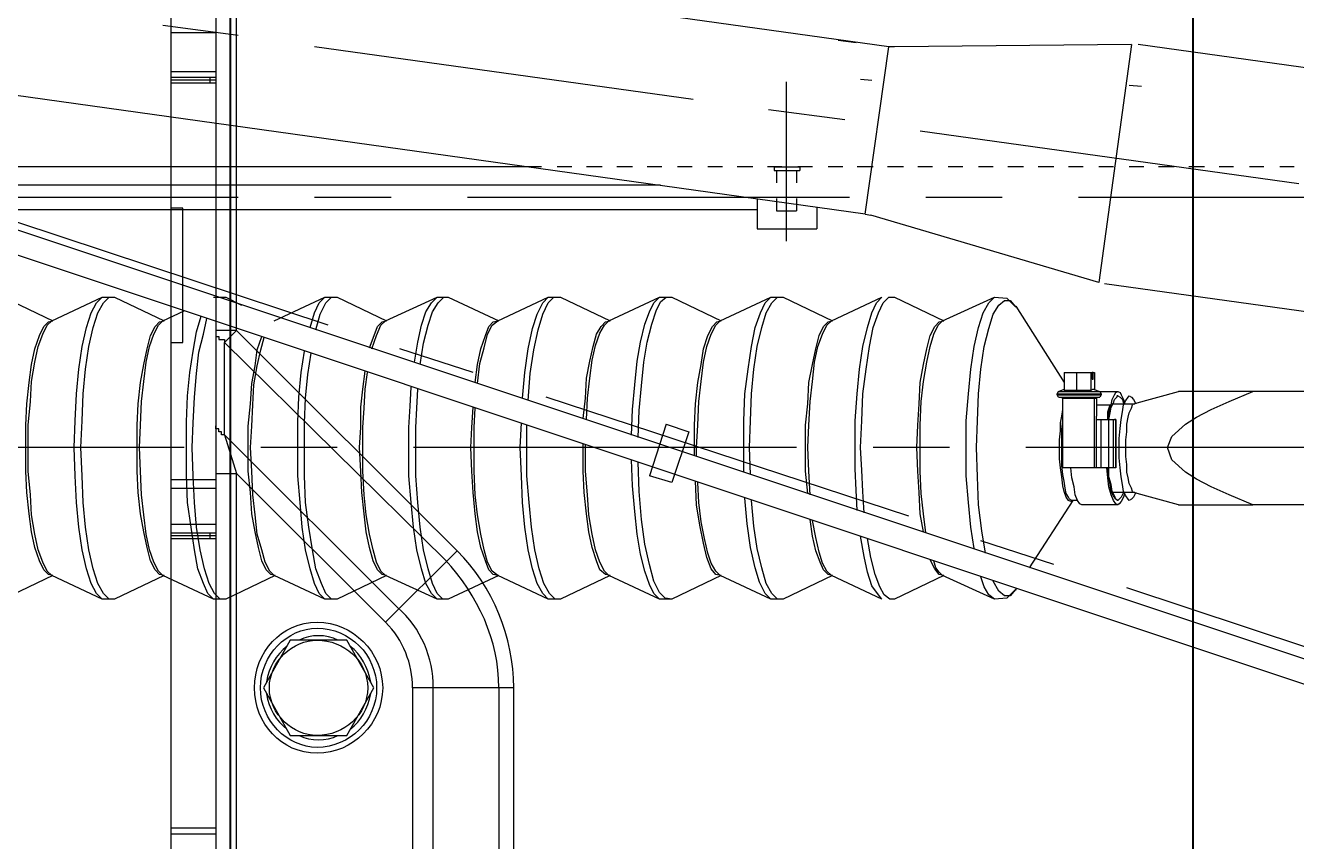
# Model space of a CAD drawing. Header units: millimetres. Extents: x 25083 to 52777, y 24772 to 45779.
# Drawn here: x 38773.1 to 38931.5, y 33765.8 to 33867.6 of the extents above; entities that cross this region are included whole.
import ezdxf

# ---------------------------------------------------------------- set-up
doc = ezdxf.new("R2010")
doc.units = ezdxf.units.MM
doc.layers.add('小车', color=7, linetype='Continuous')
doc.styles.get("Standard").update_dxf_attribs({"font": ''})
doc.styles.add('标准', font='', dxfattribs={"width": 0.667})
doc.styles.get('Standard').set_extended_font_data('SimSun')
doc.styles.get('标准').set_extended_font_data('FangSong_GB2312')
doc.dimstyles.new('ISO-25', dxfattribs={"dimtxt": 2.5, "dimasz": 2.5, "dimexe": 1.25, "dimexo": 0.625, "dimtad": 1, "dimtxsty": 'Standard', "dimcen": 2.5, "dimadec": 0, "dimazin": 0, "dimtfac": 1, "dimtmove": 0, "dimatfit": 3, "dimfxl": 1, "dimarcsym": 0})
doc.dimstyles.new('标准', dxfattribs={"dimtxt": 35, "dimasz": 4, "dimexe": 2, "dimexo": 0, "dimtad": 1, "dimdec": 1, "dimzin": 9, "dimdsep": 46, "dimtxsty": '标准', "dimcen": 0, "dimdle": 6, "dimazin": 2, "dimtfac": 1, "dimtdec": 1, "dimtmove": 0, "dimatfit": 3, "dimfxl": 1, "dimtolj": 1, "dimtzin": 0, "dimarcsym": 0})

# ---------------------------------------------------------------- blocks, each defined once
blk = doc.blocks.new('*D925')
at = {"color": 0, "lineweight": -2}
for p, q in [((29677.86, 34881.66), (29677.86, 32448.29)), ((40733.02, 34757.65), (40733.02, 32448.29)), ((29680.36, 32449.54), (40730.52, 32449.54))]:
    blk.add_line(p, q, dxfattribs=at)
at = {"color": 0}
for points in [[(29680.36, 32449.96), (29680.36, 32449.13), (29677.86, 32449.54)], [(40730.52, 32449.13), (40730.52, 32449.96), (40733.02, 32449.54)]]:
    blk.add_solid(points, dxfattribs=at)
at = {"layer": 'DEFPOINTS', "color": 0}
for p in [(29677.86, 34882.29), (40733.02, 34758.27), (40733.02, 32449.54)]:
    blk.add_point(p, dxfattribs=at)
at = {"color": 0, "insert": (35205.44, 32451.63), "char_height": 2.5, "attachment_point": 5}
blk.add_mtext('11055,15', dxfattribs=at)
blk = doc.blocks.new('zw$D2F4')
at = {"color": 7, "lineweight": 5}
for points in [[(529.56, 699.64), (948.82, 699.64)], [(587.49, 699.64), (587.49, 694.07)], [(588.23, 699.64), (588.23, 694.07)], [(624.25, 694.07), (624.25, 699.64)], [(624.63, 694.07), (624.63, 699.64)], [(625, 699.64), (625, 694.07)], [(626.11, 699.64), (626.11, 694.07)], [(630.57, 699.64), (630.57, 694.07)], [(631.68, 699.64), (631.68, 694.07)], [(648.76, 699.64), (648.76, 698.15)], [(665.48, 698.15), (665.48, 699.64)], [(681.07, 694.07), (681.07, 699.64)], [(681.44, 694.07), (681.44, 699.64)], [(681.82, 699.64), (681.82, 694.07)], [(682.56, 699.64), (682.56, 694.07)], [(687.39, 699.64), (687.39, 694.07)], [(648.76, 698.15), (665.48, 698.15)], [(890.15, 694.07), (527.33, 694.07)], [(625, 694.81), (624.25, 694.81)], [(632.42, 694.07), (632.42, 691.47)], [(637.25, 692.96), (637.25, 693.33), (637.62, 693.33), (637.62, 693.7), (637.99, 693.7), (637.99, 694.07), (638.37, 694.07)], [(650.25, 694.07), (649.51, 694.07), (649.51, 693.7), (649.14, 693.7), (649.14, 693.33), (649.14, 692.96), (648.76, 692.96)], [(650.25, 691.47), (650.25, 694.07)], [(681.82, 694.81), (681.07, 694.81)], [(637.25, 692.96), (615.71, 671.42)], [(621.65, 665.48), (648.76, 692.96)], [(637.25, 692.96), (632.42, 691.47)], [(637.25, 692.96), (648.76, 692.96)], [(648.76, 692.96), (650.25, 691.47)], [(527.33, 691.47), (632.42, 691.47)], [(632.42, 691.47), (613.86, 672.9)], [(650.25, 691.47), (622.77, 663.99)], [(650.25, 691.47), (890.15, 691.47)], [(605.69, 688.13), (599.74, 684.79)], [(611.63, 684.79), (605.69, 688.13)], [(599.74, 684.79), (599.74, 677.73)], [(611.63, 677.73), (611.63, 684.79)], [(599.74, 677.73), (605.69, 674.39)], [(605.69, 674.39), (611.63, 677.73)], [(613.86, 672.9), (622.77, 663.99)], [(605.69, 669.56), (450.46, 669.56)], [(605.69, 656.93), (605.69, 669.56)], [(450.46, 666.96), (605.69, 666.96)], [(605.69, 658.79), (450.46, 658.79)], [(450.46, 656.93), (605.69, 656.93)]]:
    blk.add_lwpolyline(points, dxfattribs=at)
for points in [[(605.69, 689.24), (601.23, 689.24), (597.52, 685.9), (597.52, 681.44), (597.52, 676.99), (601.23, 673.27), (605.69, 673.27), (610.14, 673.27), (613.86, 676.99), (613.86, 681.44), (613.86, 685.9), (610.14, 689.24), (605.69, 689.24)], [(605.69, 688.5), (601.6, 688.5), (598.26, 685.16), (598.26, 681.44), (598.26, 677.36), (601.6, 674.02), (605.69, 674.02), (609.77, 674.02), (613.11, 677.36), (613.11, 681.44), (613.11, 685.16), (609.77, 688.5), (605.69, 688.5)], [(605.69, 687.39), (602.34, 687.39), (599.74, 684.41), (599.74, 681.44), (599.74, 678.1), (602.34, 675.13), (605.69, 675.13), (609.03, 675.13), (611.63, 678.1), (611.63, 681.44), (611.63, 684.41), (609.03, 687.39), (605.69, 687.39)]]:
    blk.add_open_spline(points, degree=3, knots=[0, 0, 0, 0, 1, 1, 1, 2, 2, 2, 3, 3, 3, 4, 4, 4, 4], dxfattribs=at)
for points in [[(604.94, 687.76), (603.09, 687.39), (601.6, 686.64), (600.49, 685.16)], [(610.89, 685.16), (609.77, 686.64), (608.29, 687.39), (606.43, 687.76)], [(599.74, 683.67), (599, 682.19), (599, 680.33), (599.74, 678.84)], [(611.63, 678.84), (612.37, 680.33), (612.37, 682.19), (611.63, 683.67)], [(600.49, 677.36), (601.6, 675.87), (603.09, 675.13), (604.94, 674.76)], [(606.43, 674.76), (608.29, 675.13), (609.77, 675.87), (610.89, 677.36)], [(605.69, 669.56), (608.66, 669.56), (611.63, 670.67), (613.86, 672.9)], [(605.69, 666.96), (609.4, 666.96), (613.11, 668.45), (615.71, 671.42)], [(605.69, 658.79), (611.63, 658.79), (617.2, 661.39), (621.65, 665.48)], [(605.69, 656.93), (612, 656.93), (618.31, 659.53), (622.77, 663.99)]]:
    blk.add_open_spline(points, degree=3, dxfattribs=at)
blk = doc.blocks.new('*D468')
at = {"layer": 'DEFPOINTS', "color": 0}
for p in [(36394.73, 116814.5), (36374.45, 116811.67), (36378.59, 116781.93)]:
    blk.add_point(p, dxfattribs=at)
at = {"layer": '小车', "color": 0, "lineweight": -2}
for p, q in [((36394.73, 116814.5), (36388.79, 116857.13)), ((36374.45, 116811.67), (36396.71, 116814.77)), ((36398.31, 116788.72), (36395.28, 116810.54)), ((36378.59, 116781.93), (36400.85, 116785.03))]:
    blk.add_line(p, q, dxfattribs=at)
at = {"layer": '小车', "color": 0}
for points in [[(36395.94, 116810.63), (36394.62, 116810.44), (36394.73, 116814.5)], [(36398.98, 116788.81), (36397.65, 116788.62), (36398.87, 116784.75)]]:
    blk.add_solid(points, dxfattribs=at)
at = {"layer": '小车', "color": 0, "insert": (36409.43, 116840.3), "char_height": 35, "attachment_point": 5, "rotation": 277.9254, "style": '标准'}
blk.add_mtext('\\A1;30', dxfattribs=at)
blk = doc.blocks.new('A$C1A4175F5')
at = {"layer": '小车', "color": 7, "lineweight": 0}
for points in [[(713.787, 660.592), (971.501, 696.569)], [(716.727, 639.734), (898.008, 665.072)], [(530.126, 639.594), (682.71, 660.872)], [(683.55, 660.872), (713.087, 660.592)], [(683.55, 660.872), (687.61, 631.195)], [(713.087, 660.592), (713.787, 660.592)], [(716.727, 639.734), (713.787, 660.592)], [(720.086, 661.432), (717.847, 661.152)], [(683.83, 655.833), (682.29, 655.693)], [(247.215, 442.635), (867.071, 649.533)], [(246.235, 445.574), (853.493, 648.133)], [(758.162, 645.614), (845.793, 645.614)], [(839.074, 643.374), (742.204, 643.374)], [(730.165, 641.694), (730.165, 637.915)], [(722.746, 640.574), (722.746, 637.915)], [(830.115, 640.294), (730.165, 640.294)], [(687.61, 631.195), (716.027, 639.594)], [(730.165, 637.915), (722.746, 637.915)], [(229.857, 567.502), (686.91, 631.055)], [(700.628, 629.375), (699.088, 629.235), (697.969, 628.116)], [(702.868, 610.617), (702.728, 613.977), (702.588, 617.337), (702.308, 620.416), (701.888, 623.216), (701.328, 625.456), (700.768, 627.276), (700.068, 628.396), (699.368, 628.955), (698.669, 628.955), (697.969, 628.116)], [(704.128, 610.617), (704.128, 613.977), (703.848, 617.337), (703.568, 620.416), (703.148, 623.216), (702.588, 625.596), (702.028, 627.416), (701.328, 628.675), (700.628, 629.375)], [(707.068, 626.436), (700.628, 629.375)], [(713.087, 629.375), (706.928, 626.436)], [(717.287, 610.617), (717.147, 613.977), (717.007, 617.337), (716.587, 620.416), (716.167, 623.216), (715.747, 625.596), (715.047, 627.416), (714.487, 628.675), (713.787, 629.375), (713.087, 629.375)], [(717.987, 610.617), (717.987, 613.977), (717.707, 617.337), (717.427, 620.416), (717.007, 623.216), (716.447, 625.596), (715.887, 627.416), (715.327, 628.675), (714.627, 629.375)], [(720.926, 626.436), (714.627, 629.375)], [(726.946, 629.375), (720.786, 626.436)], [(731.145, 610.617), (731.005, 613.977), (730.865, 617.337), (730.585, 620.416), (730.165, 623.216), (729.605, 625.596), (729.045, 627.416), (728.345, 628.675), (727.646, 629.375), (726.946, 629.375)], [(728.485, 629.375), (726.946, 629.375)], [(731.845, 610.617), (731.845, 613.977), (731.705, 617.337), (731.285, 620.416), (730.865, 623.216), (730.445, 625.596), (729.745, 627.416), (729.185, 628.675), (728.485, 629.375)], [(734.785, 626.436), (728.485, 629.375)], [(740.804, 629.375), (734.645, 626.436)], [(745.004, 611.877), (744.864, 615.237), (744.584, 618.317), (744.304, 621.256), (743.884, 623.776), (743.324, 626.016), (742.764, 627.696), (742.204, 628.815), (741.504, 629.375), (740.804, 629.375)], [(742.344, 629.375), (740.804, 629.375)], [(745.844, 612.157), (745.704, 615.377), (745.424, 618.457), (745.144, 621.396), (744.724, 623.776), (744.164, 626.016), (743.604, 627.556), (743.044, 628.675), (742.344, 629.375)], [(748.643, 626.436), (742.344, 629.375)], [(754.663, 629.375), (748.503, 626.436)], [(756.203, 629.375), (754.663, 629.375)], [(758.722, 616.497), (758.442, 619.856), (758.022, 622.796), (757.462, 625.316), (756.903, 627.276), (756.203, 628.675), (755.503, 629.375), (754.663, 629.375)], [(762.502, 626.436), (756.203, 629.375)], [(759.422, 616.777), (759.142, 619.996), (758.722, 622.936), (758.162, 625.456), (757.602, 627.276), (756.903, 628.675), (756.203, 629.375)], [(768.661, 629.375), (762.362, 626.436)], [(770.061, 629.375), (768.661, 629.375)], [(772.161, 620.976), (771.741, 623.636), (771.181, 625.876), (770.621, 627.556), (769.921, 628.675), (769.221, 629.375), (768.661, 629.375)], [(776.501, 626.436), (770.061, 629.375)], [(772.861, 621.256), (772.441, 623.776), (772.021, 625.876), (771.461, 627.556), (770.761, 628.675), (770.061, 629.375)], [(782.52, 629.375), (776.361, 626.436)], [(784.06, 629.375), (782.52, 629.375)], [(785.18, 625.316), (784.62, 627.276), (783.92, 628.675), (783.22, 629.375), (782.52, 629.375)], [(790.359, 626.436), (784.06, 629.375)], [(785.88, 625.596), (785.32, 627.416), (784.76, 628.675), (784.06, 629.375)], [(796.378, 629.375), (794.419, 628.396)], [(797.918, 629.375), (796.378, 629.375)], [(797.078, 629.375), (796.378, 629.375)], [(810.237, 629.375), (804.078, 626.436)], [(814.437, 610.617), (814.297, 613.977), (814.157, 617.337), (813.877, 620.416), (813.457, 623.216), (812.897, 625.596), (812.337, 627.416), (811.637, 628.675), (810.937, 629.375), (810.237, 629.375)], [(811.777, 629.375), (810.237, 629.375)], [(815.277, 610.617), (815.137, 613.977), (814.997, 617.337), (814.717, 620.416), (814.297, 623.216), (813.737, 625.596), (813.177, 627.416), (812.477, 628.675), (811.777, 629.375)], [(818.076, 626.436), (811.777, 629.375)], [(824.096, 629.375), (817.936, 626.436)], [(697.969, 628.256), (691.949, 618.737)], [(804.218, 626.436), (801.558, 627.696)], [(710.287, 610.617), (710.147, 613.417), (710.007, 616.077), (709.867, 618.737), (709.447, 620.976), (709.027, 622.936), (708.608, 624.616), (708.048, 625.736), (707.488, 626.296), (706.928, 626.436)], [(709.867, 610.617), (709.867, 613.417), (709.727, 616.357), (709.447, 618.876), (709.027, 621.256), (708.608, 623.216), (708.188, 624.756), (707.628, 625.876), (707.068, 626.436)], [(724.146, 610.617), (724.146, 613.417), (723.866, 616.077), (723.726, 618.737), (723.306, 620.976), (722.886, 622.936), (722.466, 624.616), (721.906, 625.736), (721.346, 626.296), (720.786, 626.436)], [(723.866, 610.617), (723.726, 613.417), (723.586, 616.357), (723.306, 618.876), (723.026, 621.256), (722.606, 623.216), (722.046, 624.756), (721.486, 625.876), (720.926, 626.436)], [(738.004, 610.617), (738.004, 613.417), (737.864, 616.077), (737.585, 618.737), (737.165, 620.976), (736.885, 622.936), (736.325, 624.616), (735.765, 625.736), (735.205, 626.296), (734.645, 626.436)], [(737.725, 610.617), (737.585, 613.417), (737.445, 616.357), (737.165, 618.876), (736.885, 621.256), (736.465, 623.216), (735.905, 624.756), (735.345, 625.876), (734.785, 626.436)], [(751.863, 614.257), (751.583, 616.777), (751.443, 619.296), (751.023, 621.396), (750.603, 623.216), (750.183, 624.756), (749.623, 625.736), (749.063, 626.296), (748.503, 626.436)], [(751.443, 614.117), (751.303, 616.777), (751.023, 619.296), (750.743, 621.536), (750.323, 623.356), (749.763, 624.896), (749.203, 625.876), (748.643, 626.436)], [(765.022, 618.597), (764.742, 621.116), (764.182, 623.076), (763.762, 624.756), (763.202, 625.876), (762.502, 626.436)], [(765.302, 618.737), (765.022, 620.976), (764.602, 622.936), (764.042, 624.616), (763.622, 625.736), (763.062, 626.296), (762.502, 626.436)], [(778.46, 623.076), (777.9, 624.616), (777.48, 625.736), (776.92, 626.296), (776.361, 626.436)], [(778.18, 622.936), (777.62, 624.616), (777.06, 625.876), (776.501, 626.436)], [(800.578, 610.617), (800.438, 613.697), (800.298, 616.917), (800.018, 619.856), (799.738, 622.516), (799.178, 624.756), (798.758, 626.716)], [(801.278, 610.617), (801.278, 613.837), (801.138, 617.057), (800.858, 619.996), (800.438, 622.656), (800.018, 625.036), (799.458, 626.996)], [(807.437, 610.617), (807.437, 613.417), (807.297, 616.077), (807.017, 618.737), (806.597, 620.976), (806.177, 622.936), (805.758, 624.616), (805.198, 625.736), (804.638, 626.296), (804.078, 626.436)], [(807.157, 610.617), (807.017, 613.417), (806.877, 616.357), (806.597, 618.876), (806.317, 621.256), (805.898, 623.216), (805.338, 624.756), (804.778, 625.876), (804.218, 626.436)], [(821.296, 610.617), (821.296, 613.417), (821.156, 616.077), (820.876, 618.737), (820.596, 620.976), (820.176, 622.936), (819.616, 624.616), (819.056, 625.736), (818.496, 626.296), (817.936, 626.436)], [(821.016, 610.617), (821.016, 613.417), (820.736, 616.357), (820.596, 618.876), (820.176, 621.256), (819.756, 623.216), (819.196, 624.756), (818.636, 625.876), (818.076, 626.436)], [(793.299, 610.617), (793.159, 613.277), (793.019, 615.937), (792.879, 618.457), (792.459, 620.836), (792.039, 622.796), (791.619, 624.336)], [(793.579, 610.617), (793.579, 613.277), (793.299, 616.077), (793.159, 618.597), (792.739, 620.836), (792.459, 622.796), (791.899, 624.476)], [(787.419, 610.617), (787.419, 613.837), (787.279, 616.917), (786.999, 619.996), (786.58, 622.656)], [(786.58, 610.617), (786.58, 613.697), (786.44, 616.777), (786.16, 619.716), (785.74, 622.376)], [(688.17, 619.996), (688.17, 617.897)], [(688.31, 619.996), (688.17, 619.996)], [(688.31, 619.996), (688.45, 619.996)], [(688.31, 619.156), (688.31, 619.996)], [(688.45, 619.996), (688.45, 619.156)], [(688.59, 619.996), (688.45, 619.996)], [(690.409, 619.996), (688.59, 619.996)], [(688.59, 619.996), (688.59, 617.757)], [(691.949, 619.996), (690.409, 619.996)], [(690.409, 619.996), (690.409, 617.757)], [(691.949, 619.996), (691.949, 617.757)], [(779.3, 610.617), (779.3, 613.137), (779.16, 615.517), (779.02, 617.897), (778.74, 619.996)], [(779.72, 610.617), (779.58, 613.137), (779.58, 615.657), (779.3, 617.897), (779.02, 620.136)], [(688.31, 617.897), (687.47, 617.617)], [(688.45, 619.156), (688.31, 619.156)], [(688.31, 617.897), (688.59, 617.757)], [(688.59, 617.757), (690.409, 617.757)], [(690.409, 617.757), (691.949, 617.757)], [(692.649, 617.617), (691.949, 617.897)], [(772.721, 610.617), (772.721, 613.137), (772.581, 615.517), (772.441, 617.897)], [(773.561, 610.617), (773.561, 613.137), (773.421, 615.797), (773.281, 618.177)], [(640.015, 617.617), (668.432, 617.617)], [(668.432, 617.617), (670.951, 617.617), (672.911, 617.617), (675.711, 617.617), (677.251, 617.617), (677.671, 617.617)], [(668.432, 603.478), (671.371, 604.738), (673.611, 605.718), (675.431, 606.698), (676.831, 607.538), (678.511, 609.078), (679.071, 610.617), (678.511, 612.017), (676.831, 613.557), (675.431, 614.397), (673.611, 615.377), (671.371, 616.357), (668.432, 617.617)], [(683.27, 616.077), (677.671, 617.617)], [(685.09, 610.617), (685.09, 611.737), (684.95, 612.997), (684.81, 614.117), (684.67, 615.097), (684.53, 615.937), (684.25, 616.497), (683.97, 616.917), (683.83, 617.057), (683.55, 616.917), (683.27, 616.637), (682.99, 616.077)], [(685.23, 617.617), (684.95, 617.477), (684.81, 617.197), (684.53, 616.637), (684.39, 616.077)], [(685.23, 617.057), (684.95, 616.917), (684.67, 616.637), (684.53, 616.077)], [(686.49, 614.117), (686.35, 615.097), (686.07, 615.937), (685.93, 616.637), (685.65, 617.197), (685.51, 617.477), (685.23, 617.617)], [(687.47, 617.617), (685.23, 617.617)], [(686.35, 614.117), (686.21, 614.957), (686.07, 615.657), (685.79, 616.217), (685.65, 616.637), (685.37, 616.917), (685.23, 617.057)], [(686.35, 614.117), (686.21, 614.957), (686.07, 615.657), (685.79, 616.217), (685.65, 616.637), (685.37, 616.917), (685.23, 617.057)], [(685.23, 617.057), (685.37, 617.057)], [(687.47, 617.617), (687.33, 617.337)], [(690.689, 617.337), (690.129, 617.337), (689.709, 617.337), (689.15, 617.337), (688.73, 617.337), (688.31, 617.337), (688.03, 617.337), (687.75, 617.337), (687.47, 617.337), (687.33, 617.337)], [(687.33, 617.337), (687.33, 617.197)], [(690.689, 617.197), (690.129, 617.197), (689.709, 617.197), (689.15, 617.197), (688.73, 617.197), (688.31, 617.197), (688.03, 617.197), (687.75, 617.197), (687.47, 617.197), (687.33, 617.197)], [(687.33, 617.197), (687.47, 616.917)], [(690.549, 617.617), (690.129, 617.617), (689.709, 617.617), (689.289, 617.617), (688.73, 617.617), (688.45, 617.617), (688.03, 617.617), (687.75, 617.617), (687.61, 617.617), (687.47, 617.617)], [(690.549, 616.917), (690.129, 616.917), (689.709, 616.917), (689.289, 616.917), (688.73, 616.917), (688.45, 616.917), (688.03, 616.917), (687.75, 616.917), (687.61, 616.917), (687.47, 616.917)], [(687.47, 616.917), (688.03, 616.777)], [(687.89, 616.777), (687.89, 614.537)], [(688.17, 616.777), (687.89, 616.777)], [(688.17, 608.098), (688.17, 616.777)], [(692.089, 616.777), (688.17, 616.777)], [(692.649, 617.617), (692.509, 617.617), (692.229, 617.617), (691.949, 617.617), (691.529, 617.617), (691.109, 617.617), (690.549, 617.617)], [(692.649, 616.917), (692.509, 616.917), (692.229, 616.917), (691.949, 616.917), (691.529, 616.917), (691.109, 616.917), (690.549, 616.917)], [(692.789, 617.337), (692.649, 617.337), (692.369, 617.337), (691.949, 617.337), (691.669, 617.337), (691.109, 617.337), (690.689, 617.337)], [(692.789, 617.197), (692.649, 617.197), (692.369, 617.197), (691.949, 617.197), (691.669, 617.197), (691.109, 617.197), (690.689, 617.197)], [(692.089, 616.777), (692.649, 616.917)], [(692.089, 608.098), (692.089, 616.777)], [(692.789, 617.337), (692.649, 617.617)], [(692.649, 616.917), (692.789, 617.197)], [(692.789, 617.197), (692.789, 617.337)], [(685.93, 616.077), (683.13, 616.077)], [(683.27, 605.018), (683.41, 605.158), (683.55, 605.578), (683.83, 606.138), (683.97, 606.838), (684.11, 607.538), (684.11, 608.518), (684.25, 609.497), (684.25, 610.617), (684.25, 611.597), (684.11, 612.577), (684.11, 613.557), (683.97, 614.397), (683.83, 614.957), (683.55, 615.517), (683.41, 615.937), (683.27, 616.077)], [(686.21, 615.517), (686.21, 615.937)], [(687.89, 615.937), (686.21, 615.937)], [(686.49, 614.117), (686.49, 615.097), (686.21, 615.937)], [(686.49, 614.117), (686.35, 614.817), (686.21, 615.517)], [(687.89, 614.117), (687.89, 614.257), (687.89, 614.397), (687.89, 614.537)], [(692.509, 610.617), (692.509, 611.597), (692.369, 612.717), (692.369, 613.697), (692.229, 614.537), (692.089, 615.377)], [(765.442, 610.617), (765.442, 613.137), (765.302, 615.517)], [(765.862, 610.617), (765.722, 613.137), (765.582, 615.657)], [(685.51, 614.117), (685.65, 614.117)], [(685.79, 614.117), (685.51, 614.117)], [(685.51, 608.098), (685.51, 614.117)], [(685.51, 614.117), (685.51, 608.098)], [(686.35, 614.117), (685.79, 614.117)], [(685.79, 608.098), (685.79, 614.117)], [(687.33, 614.117), (686.35, 614.117)], [(686.35, 608.098), (686.35, 614.117)], [(687.75, 614.117), (687.33, 614.117)], [(687.33, 608.098), (687.33, 614.117)], [(687.89, 614.117), (687.75, 614.117)], [(687.89, 608.098), (687.89, 614.117)], [(692.229, 610.617), (692.229, 611.737), (692.229, 612.857), (692.089, 613.977)], [(741.504, 613.557), (738.704, 612.577)], [(741.504, 613.557), (743.604, 607.118)], [(758.862, 610.617), (758.862, 613.417)], [(759.702, 610.617), (759.562, 613.697)], [(738.704, 612.577), (740.804, 606.278)], [(682.99, 605.018), (683.27, 604.458), (683.55, 604.178), (683.83, 604.038), (683.97, 604.178), (684.25, 604.598), (684.53, 605.158), (684.67, 605.998), (684.81, 606.978), (684.95, 608.098), (685.09, 609.357), (685.09, 610.617)], [(690.969, 604.038), (691.249, 604.178), (691.389, 604.458), (691.669, 604.878), (691.809, 605.578), (691.949, 606.418), (692.089, 607.258), (692.229, 608.378), (692.229, 609.357), (692.229, 610.617)], [(690.969, 604.038), (691.109, 603.898), (691.389, 604.038), (691.669, 604.458), (691.949, 605.158), (692.089, 605.858), (692.229, 606.978), (692.369, 608.098), (692.509, 609.217), (692.509, 610.617)], [(701.748, 597.459), (702.168, 600.258), (702.588, 603.478), (702.728, 606.978), (702.868, 610.617)], [(703.148, 598.019), (703.568, 600.678), (703.848, 603.758), (704.128, 607.118), (704.128, 610.617)], [(709.167, 599.978), (709.447, 602.358), (709.727, 604.878), (709.867, 607.678), (709.867, 610.617)], [(709.447, 600.118), (709.867, 602.358), (710.007, 605.018), (710.147, 607.678), (710.287, 610.617)], [(716.867, 602.498), (717.007, 605.158), (717.147, 607.818), (717.287, 610.617)], [(717.707, 602.778), (717.847, 605.298), (717.987, 607.958), (717.987, 610.617)], [(723.586, 604.738), (723.726, 607.678), (723.866, 610.617)], [(723.866, 604.878), (724.146, 607.678), (724.146, 610.617)], [(731.005, 607.258), (731.145, 610.617)], [(731.845, 607.538), (731.845, 610.617)], [(737.725, 609.497), (737.725, 610.617)], [(738.004, 609.637), (738.004, 610.617)], [(748.503, 594.659), (749.063, 594.799), (749.763, 595.359), (750.183, 596.479), (750.743, 598.159), (751.163, 600.118), (751.443, 602.358), (751.723, 605.018), (751.863, 607.678), (751.863, 610.617)], [(748.643, 594.659), (749.203, 595.219), (749.763, 596.339), (750.323, 597.879), (750.743, 599.838), (751.163, 602.218), (751.303, 604.738), (751.583, 607.678), (751.583, 610.617)], [(751.583, 610.617), (751.583, 611.037)], [(751.863, 610.617), (751.863, 611.037)], [(754.663, 591.719), (755.363, 591.719), (756.063, 592.419), (756.763, 593.679), (757.323, 595.499), (757.882, 597.879), (758.302, 600.678), (758.582, 603.758), (758.862, 607.118), (758.862, 610.617)], [(756.203, 591.719), (756.903, 592.419), (757.602, 593.679), (758.162, 595.499), (758.722, 597.879), (759.142, 600.678), (759.422, 603.758), (759.562, 607.118), (759.702, 610.617)], [(762.502, 594.659), (763.202, 595.219), (763.762, 596.339), (764.182, 597.879), (764.602, 599.838), (765.022, 602.218), (765.302, 604.738), (765.442, 607.678), (765.442, 610.617)], [(762.502, 594.659), (763.062, 594.799), (763.622, 595.359), (764.042, 596.479), (764.602, 598.159), (765.022, 600.118), (765.302, 602.358), (765.582, 605.018), (765.722, 607.678), (765.862, 610.617)], [(768.661, 591.719), (769.361, 591.719), (770.061, 592.419), (770.621, 593.679), (771.181, 595.499), (771.741, 597.879), (772.161, 600.678), (772.441, 603.758), (772.721, 607.118), (772.721, 610.617)], [(770.061, 591.719), (770.761, 592.419), (771.461, 593.679), (772.021, 595.499), (772.581, 597.879), (773.001, 600.678), (773.281, 603.758), (773.561, 607.118), (773.561, 610.617)], [(776.361, 594.659), (776.92, 594.799), (777.48, 595.359), (778.04, 596.479), (778.46, 598.159), (778.88, 600.118), (779.16, 602.358), (779.44, 605.018), (779.58, 607.678), (779.72, 610.617)], [(776.501, 594.659), (777.06, 595.219), (777.62, 596.339), (778.04, 597.879), (778.46, 599.838), (778.88, 602.218), (779.16, 604.738), (779.3, 607.678), (779.3, 610.617)], [(782.52, 591.719), (783.22, 591.719), (783.92, 592.419), (784.48, 593.679), (785.18, 595.499), (785.6, 597.879), (786.02, 600.678), (786.44, 603.758), (786.58, 607.118), (786.58, 610.617)], [(784.06, 591.719), (784.76, 592.419), (785.32, 593.679), (785.88, 595.499), (786.44, 597.879), (786.859, 600.678), (787.139, 603.758), (787.419, 607.118), (787.419, 610.617)], [(790.219, 594.659), (790.779, 594.799), (791.339, 595.359), (791.899, 596.479), (792.319, 598.159), (792.739, 600.118), (793.159, 602.358), (793.299, 605.018), (793.579, 607.678), (793.579, 610.617)], [(790.359, 594.659), (790.919, 595.219), (791.479, 596.339), (791.899, 597.879), (792.459, 599.838), (792.739, 602.218), (793.019, 604.738), (793.159, 607.678), (793.299, 610.617)], [(796.378, 591.719), (797.078, 591.719), (797.778, 592.419), (798.478, 593.679), (799.038, 595.499), (799.598, 597.879), (800.018, 600.678), (800.298, 603.758), (800.438, 607.118), (800.578, 610.617)], [(797.918, 591.719), (798.618, 592.419), (799.178, 593.679), (799.878, 595.499), (800.298, 597.879), (800.718, 600.678), (801.138, 603.758), (801.278, 607.118), (801.278, 610.617)], [(804.078, 594.659), (804.638, 594.799), (805.198, 595.359), (805.758, 596.479), (806.177, 598.159), (806.597, 600.118), (807.017, 602.358), (807.297, 605.018), (807.437, 607.678), (807.437, 610.617)], [(804.218, 594.659), (804.778, 595.219), (805.338, 596.339), (805.898, 597.879), (806.317, 599.838), (806.597, 602.218), (806.877, 604.738), (807.017, 607.678), (807.157, 610.617)], [(810.237, 591.719), (810.937, 591.719), (811.637, 592.419), (812.337, 593.679), (812.897, 595.499), (813.457, 597.879), (813.877, 600.678), (814.157, 603.758), (814.297, 607.118), (814.437, 610.617)], [(811.777, 591.719), (812.477, 592.419), (813.177, 593.679), (813.737, 595.499), (814.297, 597.879), (814.717, 600.678), (814.997, 603.758), (815.137, 607.118), (815.277, 610.617)], [(817.936, 594.659), (818.496, 594.799), (819.056, 595.359), (819.616, 596.479), (820.176, 598.159), (820.596, 600.118), (820.876, 602.358), (821.156, 605.018), (821.296, 607.678), (821.296, 610.617)], [(818.076, 594.659), (818.636, 595.219), (819.196, 596.339), (819.756, 597.879), (820.176, 599.838), (820.596, 602.218), (820.736, 604.738), (821.016, 607.678), (821.016, 610.617)], [(740.804, 591.719), (741.644, 591.859), (742.344, 592.559), (743.044, 593.959), (743.604, 596.059), (744.164, 598.579), (744.584, 601.658), (744.864, 605.158), (745.004, 608.798)], [(742.344, 591.719), (743.044, 592.419), (743.604, 593.539), (744.164, 595.219), (744.724, 597.319), (745.144, 599.838), (745.424, 602.638), (745.704, 605.858), (745.844, 609.078)], [(685.23, 604.038), (685.51, 604.178), (685.65, 604.598), (685.93, 605.158), (686.07, 605.998), (686.35, 606.978), (686.35, 608.098)], [(685.23, 603.478), (685.51, 603.618), (685.79, 604.038), (686.07, 604.738), (686.35, 605.718), (686.49, 606.838), (686.63, 608.098)], [(685.23, 604.038), (685.51, 604.178), (685.79, 604.598), (686.07, 605.158), (686.21, 605.998), (686.35, 606.978), (686.49, 608.098)], [(685.51, 608.098), (685.79, 608.098)], [(685.51, 608.098), (685.65, 608.098)], [(685.79, 608.098), (686.35, 608.098)], [(686.35, 607.538), (686.49, 608.098)], [(686.35, 608.098), (687.33, 608.098)], [(686.49, 607.258), (686.35, 607.538)], [(686.49, 608.098), (686.63, 608.098)], [(686.49, 608.098), (686.63, 608.098)], [(686.63, 608.098), (686.77, 608.098)], [(687.33, 608.098), (687.89, 608.098)], [(687.89, 608.098), (688.17, 608.098)], [(688.17, 608.098), (692.089, 608.098)], [(689.709, 603.478), (689.989, 603.618), (690.269, 604.038), (690.549, 604.738), (690.689, 605.718), (690.969, 606.838), (691.109, 608.098)], [(740.804, 606.278), (743.604, 607.118)], [(677.671, 603.478), (683.27, 605.018)], [(683.13, 605.018), (685.93, 605.018)], [(684.39, 605.018), (684.53, 604.458), (684.81, 603.898), (685.09, 603.618), (685.23, 603.478)], [(684.53, 605.018), (684.81, 604.458), (685.09, 604.178), (685.23, 604.038)], [(734.645, 594.659), (735.345, 594.799), (735.905, 595.499), (736.465, 596.899), (736.885, 598.719), (737.305, 600.958), (737.725, 603.478), (737.864, 606.418)], [(734.785, 594.659), (735.345, 595.219), (735.905, 596.199), (736.325, 597.459), (736.745, 599.279), (737.165, 601.378), (737.445, 603.758), (737.585, 606.278)], [(640.015, 603.478), (668.432, 603.478)], [(677.671, 603.478), (677.251, 603.478), (675.711, 603.478), (672.911, 603.478), (670.951, 603.478), (668.432, 603.478)], [(685.23, 604.038), (685.37, 604.038)], [(685.23, 603.478), (689.709, 603.478)], [(690.269, 604.038), (690.969, 604.038)], [(690.829, 604.038), (696.289, 595.639)], [(726.946, 591.719), (727.646, 591.719), (728.345, 592.419), (729.045, 593.679), (729.605, 595.639), (730.165, 598.019), (730.585, 600.818), (730.865, 604.038)], [(728.485, 591.719), (729.185, 592.419), (729.885, 593.819), (730.445, 595.639), (731.005, 598.159), (731.425, 601.098), (731.705, 604.318)], [(720.786, 594.659), (721.346, 594.799), (721.906, 595.359), (722.326, 596.339), (722.886, 597.739), (723.306, 599.558), (723.586, 601.658)], [(720.926, 594.659), (721.486, 595.219), (722.046, 596.199), (722.466, 597.599), (722.886, 599.418), (723.306, 601.518)], [(713.087, 591.719), (713.647, 591.719), (714.347, 592.279), (714.907, 593.259), (715.467, 594.799), (716.027, 596.899), (716.447, 599.279)], [(714.627, 591.719), (715.187, 592.419), (715.887, 593.399), (716.447, 595.079), (716.867, 597.039), (717.287, 599.558)], [(706.928, 594.659), (707.488, 594.799), (708.048, 595.499), (708.608, 596.619)], [(707.068, 594.659), (707.488, 595.079), (707.908, 595.639), (708.188, 596.479)], [(697.969, 592.979), (698.669, 592.139), (699.368, 592.139), (700.068, 592.699), (700.768, 593.959)], [(700.628, 591.719), (707.068, 594.659)], [(700.628, 591.719), (701.328, 592.279), (701.888, 593.259), (702.308, 594.519)], [(706.928, 594.659), (713.087, 591.719)], [(714.627, 591.719), (720.926, 594.659)], [(720.786, 594.659), (726.946, 591.719)], [(728.485, 591.719), (734.785, 594.659)], [(734.645, 594.659), (740.804, 591.719)], [(742.344, 591.719), (748.643, 594.659)], [(748.503, 594.659), (754.663, 591.719)], [(756.203, 591.719), (762.502, 594.659)], [(762.362, 594.659), (768.661, 591.719)], [(770.061, 591.719), (776.501, 594.659)], [(776.361, 594.659), (782.52, 591.719)], [(784.06, 591.719), (790.359, 594.659)], [(790.219, 594.659), (796.378, 591.719)], [(797.918, 591.719), (804.218, 594.659)], [(804.078, 594.659), (810.237, 591.719)], [(811.777, 591.719), (818.076, 594.659)], [(817.936, 594.659), (824.096, 591.719)], [(697.969, 593.119), (697.969, 592.839)], [(697.969, 592.979), (699.088, 591.859), (700.628, 591.719)], [(726.946, 591.719), (728.485, 591.719)], [(740.804, 591.719), (742.344, 591.719)], [(754.663, 591.719), (756.203, 591.719)], [(768.661, 591.719), (770.061, 591.719)], [(782.52, 591.719), (784.06, 591.719)], [(796.378, 591.719), (797.918, 591.719)], [(810.237, 591.719), (811.777, 591.719)]]:
    blk.add_lwpolyline(points, dxfattribs=at)
at = {"layer": '小车', "color": 1, "lineweight": 0}
for points in [[(794.839, 661.992), (804.218, 663.252)], [(738.144, 654.013), (785.32, 660.592)], [(715.887, 656.393), (717.287, 656.533)], [(726.526, 636.375), (726.526, 656.253)], [(719.246, 651.493), (728.765, 652.753)], [(662.692, 643.514), (709.867, 650.093)], [(690.129, 641.834), (656.953, 641.834)], [(709.167, 641.834), (699.648, 641.834)], [(766.282, 641.834), (718.686, 641.834)], [(785.32, 641.834), (775.801, 641.834)], [(842.434, 641.834), (794.839, 641.834)], [(783.64, 625.876), (822.556, 638.754)], [(765.582, 619.996), (774.681, 622.936)], [(711.267, 602.078), (756.483, 616.917)], [(643.934, 610.617), (696.709, 610.617)], [(706.228, 610.617), (715.747, 610.617)], [(725.266, 610.617), (773.001, 610.617)], [(782.52, 610.617), (792.039, 610.617)], [(801.558, 610.617), (849.153, 610.617)], [(693.209, 596.059), (702.308, 598.999)], [(638.895, 578.141), (684.11, 593.119)]]:
    blk.add_lwpolyline(points, dxfattribs=at)
at = {"layer": '小车', "color": 6, "lineweight": 0}
for points in [[(663.252, 645.614), (665.072, 645.614)], [(667.032, 645.614), (668.852, 645.614)], [(670.811, 645.614), (672.631, 645.614)], [(674.451, 645.614), (676.411, 645.614)], [(678.231, 645.614), (680.19, 645.614)], [(682.01, 645.614), (683.83, 645.614)], [(685.79, 645.614), (687.61, 645.614)], [(689.569, 645.614), (691.389, 645.614)], [(693.209, 645.614), (695.169, 645.614)], [(696.989, 645.614), (698.948, 645.614)], [(700.768, 645.614), (702.588, 645.614)], [(704.548, 645.614), (706.368, 645.614)], [(708.328, 645.614), (710.147, 645.614)], [(711.967, 645.614), (713.927, 645.614)], [(715.747, 645.614), (717.707, 645.614)], [(719.526, 645.614), (721.346, 645.614)], [(723.306, 645.614), (725.126, 645.614)], [(724.846, 645.614), (724.846, 645.194)], [(728.066, 645.614), (724.846, 645.614)], [(728.066, 645.194), (724.846, 645.194)], [(725.266, 645.194), (725.266, 643.654)], [(727.086, 645.614), (728.905, 645.614)], [(727.786, 645.194), (727.786, 643.654)], [(728.066, 645.614), (728.066, 645.194)], [(730.725, 645.614), (732.685, 645.614)], [(734.505, 645.614), (736.325, 645.614)], [(738.284, 645.614), (740.104, 645.614)], [(742.064, 645.614), (743.884, 645.614)], [(745.704, 645.614), (747.663, 645.614)], [(749.483, 645.614), (751.443, 645.614)], [(753.263, 645.614), (755.083, 645.614)], [(757.043, 645.614), (758.162, 645.614)], [(725.266, 641.694), (725.266, 640.154)], [(727.786, 641.694), (727.786, 640.154)], [(727.786, 640.154), (725.266, 640.154)]]:
    blk.add_lwpolyline(points, dxfattribs=at)
at = {"layer": '小车', "color": 3, "lineweight": 0}
blk.add_lwpolyline([(716.727, 639.734), (716.027, 639.594)], dxfattribs=at)
blk.add_lwpolyline([(716.727, 639.734), (716.027, 639.594)], dxfattribs=at)
at = {"layer": '小车'}
dim = blk.add_aligned_dim(p1=(410.909, 592.677), p2=(406.768, 622.421), distance=-20.472, dimstyle='标准', dxfattribs=at)
dim.commit()
dim.dimension.update_dxf_attribs({"geometry": '*D468', "text_midpoint": (441.753, 651.042), "insert": (-35967.681, -116189.253)})
blk = doc.blocks.new('zw$50CE')
blk.add_blockref('zw$D2F4', (22.01, 103.57))
at = {"layer": '小车', "ltscale": 10, "xscale": -1, "rotation": 270}
blk.add_blockref('A$C1A4175F5', (47.03, 0), dxfattribs=at)

msp = doc.modelspace()

# ---------------------------------------------------------------- linework, layer by layer
at = {"ltscale": 15}
for points in [[(38718.63, 33273.983), (38718.63, 34140.649), (38798.63, 34140.649), (38798.63, 33273.983)], [(38918.63, 33273.983), (38918.63, 34140.649), (38998.63, 34140.649), (38998.63, 33273.983)]]:
    msp.add_lwpolyline(points, close=True, dxfattribs=at)

# ---------------------------------------------------------------- block references
at = {"rotation": 90}
msp.add_blockref('zw$50CE', (39594.481, 33157.316), dxfattribs=at)

# ---------------------------------------------------------------- dimensions: what is measured, and where the dimension line sits
dim = msp.add_linear_dim(base=(40733.0166, 32449.5434), p1=(29677.8617, 34882.2868), p2=(40733.0166, 34758.2702), dimstyle='ISO-25')
dim.commit()
dim.dimension.update_dxf_attribs({"geometry": '*D925', "text_midpoint": (35205.4391, 32449.5434), "dimtype": 160})

doc.saveas('drawing.dxf')
